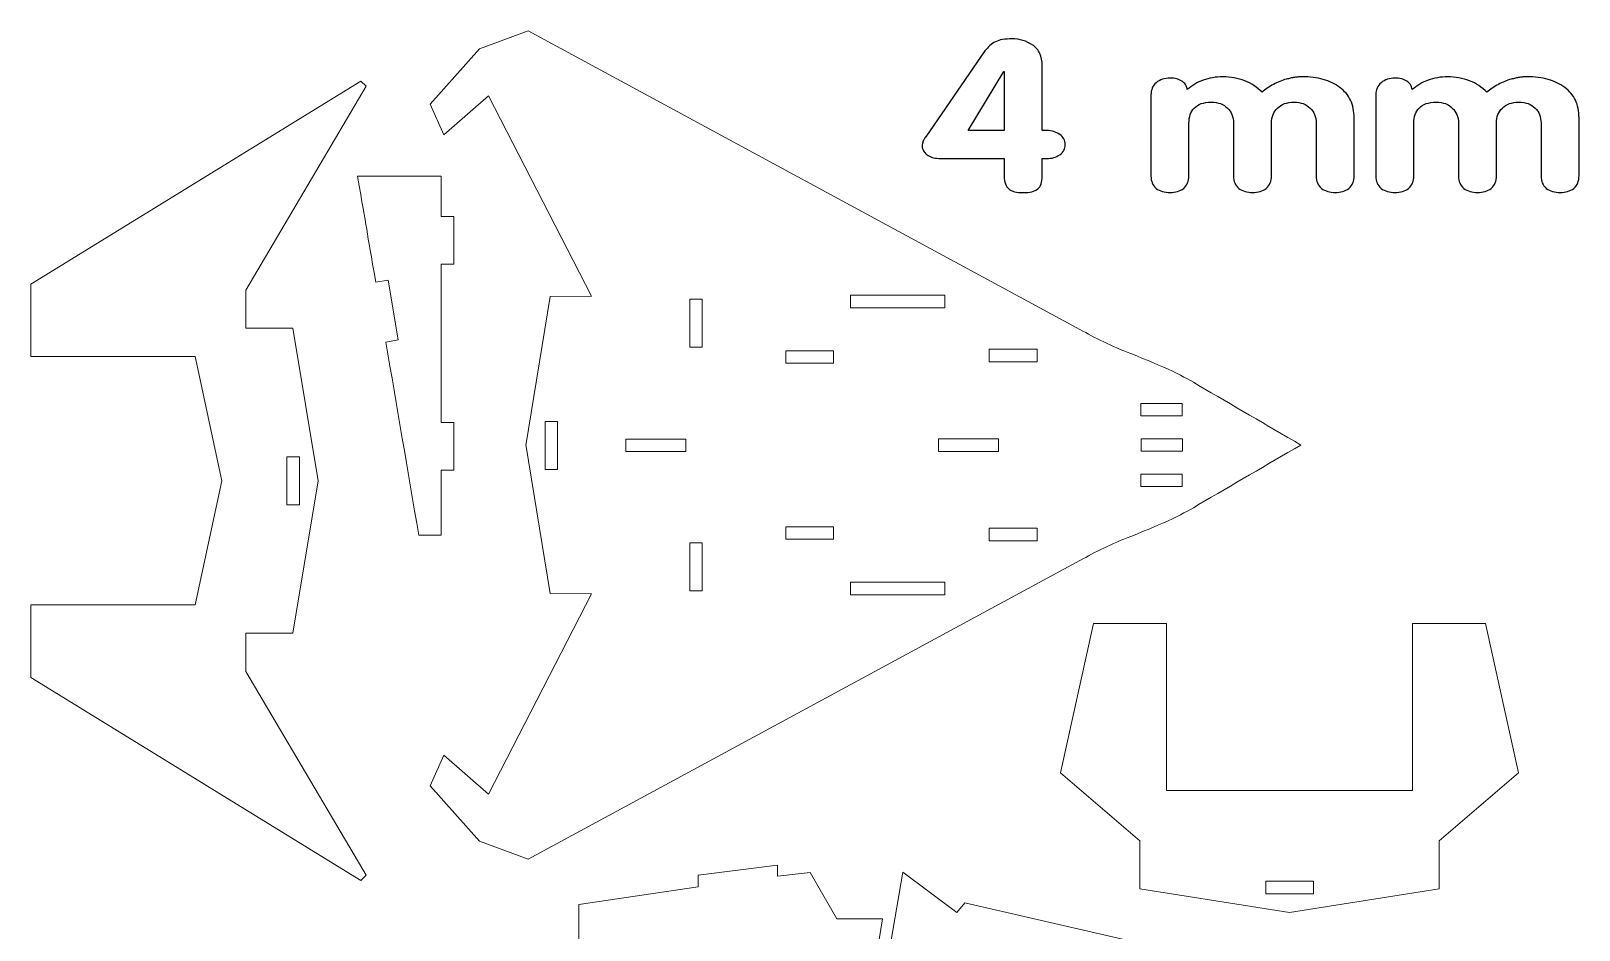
# Model space of a CAD drawing. Header units: millimetres. Extents: x -265 to 252, y -332 to 236.
# Drawn here: x -264.9 to 231.6, y -52.7 to 235.6 of the extents above; entities that cross this region are included whole.
import ezdxf

# ---------------------------------------------------------------- set-up
doc = ezdxf.new("R2010")
doc.units = ezdxf.units.MM
doc.header["$MEASUREMENT"] = 0
doc.layers.add('Layer 1', color=7, linetype='Continuous')

msp = doc.modelspace()

# ---------------------------------------------------------------- linework, layer by layer
at = {"layer": 'Layer 1', "color": 2, "lineweight": 5}
for points, knots in [([(71.5036, 65.7412), (76.298, 68.534), (81.726, 71.1156), (87.7852, 73.4868), (87.7852, 73.4868), (98.3492, 77.6756), (105.5948, 81.074), (109.5196, 83.6828), (109.5196, 83.6828), (120.4532, 90.058), (131.3868, 96.434), (142.3204, 102.8092), (142.3204, 102.8092), (142.3204, 102.8092), (142.3204, 102.8092), (142.3204, 102.8092), (142.3204, 102.8092), (131.3868, 109.1852), (120.4532, 115.5612), (109.5196, 121.9372), (109.5196, 121.9372), (105.5948, 124.5452), (98.3492, 127.9436), (87.7852, 132.1324), (87.7852, 132.1324), (81.726, 134.5036), (76.298, 137.086), (71.5036, 139.878), (71.5036, 139.878), (71.5036, 139.878), (71.5036, 139.878), (71.5036, 139.878), (71.5036, 139.878), (71.5036, 139.878), (-105.462, 235.5932), (-105.462, 235.5932), (-105.462, 235.5932), (-105.462, 235.5932), (-105.462, 235.5932), (-105.462, 235.5932), (-105.462, 235.5932), (-105.462, 235.5932), (-121.0332, 229.8236), (-121.0332, 229.8236), (-121.0332, 229.8236), (-121.0332, 229.8236), (-136.9196, 212.1188), (-136.9196, 212.1188), (-136.9196, 212.1188), (-136.9196, 212.1188), (-132.4932, 202.318), (-132.4932, 202.318), (-132.4932, 202.318), (-132.4932, 202.318), (-118.1876, 214.806), (-118.1876, 214.806), (-118.1876, 214.806), (-118.1876, 214.806), (-118.1876, 214.806), (-118.1876, 214.806), (-118.1876, 214.806), (-118.1876, 214.806), (-85.15, 150.5484), (-85.15, 150.5484), (-85.15, 150.5484), (-85.15, 150.5484), (-98.4276, 150.3908), (-98.4276, 150.3908), (-98.4276, 150.3908), (-98.4276, 150.3908), (-106.1732, 102.6572), (-106.1732, 102.6572), (-106.1732, 102.6572), (-106.1732, 102.6572), (-106.1732, 102.962), (-106.1732, 102.962), (-106.1732, 102.962), (-106.1732, 102.962), (-98.4276, 55.2292), (-98.4276, 55.2292), (-98.4276, 55.2292), (-98.4276, 55.2292), (-85.15, 55.0708), (-85.15, 55.0708), (-85.15, 55.0708), (-85.15, 55.0708), (-118.1876, -9.1868), (-118.1876, -9.1868), (-118.1876, -9.1868), (-118.1876, -9.1868), (-118.1876, -9.1868), (-118.1876, -9.1868), (-118.1876, -9.1868), (-118.1876, -9.1868), (-132.4932, 3.3012), (-132.4932, 3.3012), (-132.4932, 3.3012), (-132.4932, 3.3012), (-136.9196, -6.4996), (-136.9196, -6.4996), (-136.9196, -6.4996), (-136.9196, -6.4996), (-121.0332, -24.2044), (-121.0332, -24.2044), (-121.0332, -24.2044), (-121.0332, -24.2044), (-105.462, -29.974), (-105.462, -29.974), (-105.462, -29.974), (-105.462, -29.974), (-105.462, -29.974), (-105.462, -29.974), (-105.462, -29.974), (-105.462, -29.974), (71.5036, 65.7412), (71.5036, 65.7412), (71.5036, 65.7412), (71.5036, 65.7412), (71.5036, 65.7412), (71.5036, 65.7412)], [0, 0, 0, 0, 0.03333333, 0.03333333, 0.03333333, 0.03333333, 0.06666667, 0.06666667, 0.06666667, 0.06666667, 0.1, 0.1, 0.1, 0.1, 0.13333333, 0.13333333, 0.13333333, 0.13333333, 0.16666667, 0.16666667, 0.16666667, 0.16666667, 0.2, 0.2, 0.2, 0.2, 0.23333333, 0.23333333, 0.23333333, 0.23333333, 0.26666667, 0.26666667, 0.26666667, 0.26666667, 0.3, 0.3, 0.3, 0.3, 0.33333333, 0.33333333, 0.33333333, 0.33333333, 0.36666667, 0.36666667, 0.36666667, 0.36666667, 0.4, 0.4, 0.4, 0.4, 0.43333333, 0.43333333, 0.43333333, 0.43333333, 0.46666667, 0.46666667, 0.46666667, 0.46666667, 0.5, 0.5, 0.5, 0.5, 0.53333333, 0.53333333, 0.53333333, 0.53333333, 0.56666667, 0.56666667, 0.56666667, 0.56666667, 0.6, 0.6, 0.6, 0.6, 0.63333333, 0.63333333, 0.63333333, 0.63333333, 0.66666667, 0.66666667, 0.66666667, 0.66666667, 0.7, 0.7, 0.7, 0.7, 0.73333333, 0.73333333, 0.73333333, 0.73333333, 0.76666667, 0.76666667, 0.76666667, 0.76666667, 0.8, 0.8, 0.8, 0.8, 0.83333333, 0.83333333, 0.83333333, 0.83333333, 0.86666667, 0.86666667, 0.86666667, 0.86666667, 0.9, 0.9, 0.9, 0.9, 0.93333333, 0.93333333, 0.93333333, 0.93333333, 0.96666667, 0.96666667, 0.96666667, 0.96666667, 1, 1, 1, 1]), ([(-172.8676, 91.3444), (-172.8676, 91.3444), (-181.0084, 140.2684), (-181.0084, 140.2684), (-181.0084, 140.2684), (-181.0084, 140.2684), (-196.026, 140.2684), (-196.026, 140.2684), (-196.026, 140.2684), (-196.026, 140.2684), (-196.026, 152.5004), (-196.026, 152.5004), (-196.026, 152.5004), (-196.026, 152.5004), (-196.026, 152.5004), (-196.026, 152.5004), (-196.026, 152.5004), (-196.026, 152.5004), (-157.4556, 217.8844), (-157.4556, 217.8844), (-157.4556, 217.8844), (-157.4556, 217.8844), (-159.1148, 219.5436), (-159.1148, 219.5436), (-159.1148, 219.5436), (-159.1148, 219.5436), (-159.1148, 219.5436), (-159.1148, 219.5436), (-159.1148, 219.5436), (-159.1148, 219.5436), (-264.9468, 154.4164), (-264.9468, 154.4164), (-264.9468, 154.4164), (-264.9468, 154.4164), (-264.9468, 154.4164), (-264.9468, 154.4164), (-264.9468, 154.4164), (-264.9468, 154.4164), (-264.9468, 131.1796), (-264.9468, 131.1796), (-264.9468, 131.1796), (-264.9468, 131.1796), (-264.9468, 131.1796), (-264.9468, 131.1796), (-264.9468, 131.1796), (-264.9468, 131.1796), (-212.2284, 131.1796), (-212.2284, 131.1796), (-212.2284, 131.1796), (-212.2284, 131.1796), (-203.7716, 91.3444), (-203.7716, 91.3444), (-203.7716, 91.3444), (-203.7716, 91.3444), (-203.7716, 91.3444), (-203.7716, 91.3444), (-203.7716, 91.3444), (-203.7716, 91.3444), (-212.2284, 51.5092), (-212.2284, 51.5092), (-212.2284, 51.5092), (-212.2284, 51.5092), (-264.9468, 51.5092), (-264.9468, 51.5092), (-264.9468, 51.5092), (-264.9468, 51.5092), (-264.9468, 51.5092), (-264.9468, 51.5092), (-264.9468, 51.5092), (-264.9468, 51.5092), (-264.9468, 28.2724), (-264.9468, 28.2724), (-264.9468, 28.2724), (-264.9468, 28.2724), (-264.9468, 28.2724), (-264.9468, 28.2724), (-264.9468, 28.2724), (-264.9468, 28.2724), (-159.1148, -36.8548), (-159.1148, -36.8548), (-159.1148, -36.8548), (-159.1148, -36.8548), (-159.1148, -36.8548), (-159.1148, -36.8548), (-159.1148, -36.8548), (-159.1148, -36.8548), (-157.4556, -35.1956), (-157.4556, -35.1956), (-157.4556, -35.1956), (-157.4556, -35.1956), (-196.026, 30.1884), (-196.026, 30.1884), (-196.026, 30.1884), (-196.026, 30.1884), (-196.026, 30.1884), (-196.026, 30.1884), (-196.026, 30.1884), (-196.026, 30.1884), (-196.026, 42.4196), (-196.026, 42.4196), (-196.026, 42.4196), (-196.026, 42.4196), (-181.0084, 42.4196), (-181.0084, 42.4196), (-181.0084, 42.4196), (-181.0084, 42.4196), (-172.8676, 91.3444), (-172.8676, 91.3444), (-172.8676, 91.3444), (-172.8676, 91.3444), (-172.8676, 91.3444), (-172.8676, 91.3444)], [0, 0, 0, 0, 0.03571429, 0.03571429, 0.03571429, 0.03571429, 0.07142857, 0.07142857, 0.07142857, 0.07142857, 0.10714286, 0.10714286, 0.10714286, 0.10714286, 0.14285714, 0.14285714, 0.14285714, 0.14285714, 0.17857143, 0.17857143, 0.17857143, 0.17857143, 0.21428571, 0.21428571, 0.21428571, 0.21428571, 0.25, 0.25, 0.25, 0.25, 0.28571429, 0.28571429, 0.28571429, 0.28571429, 0.32142857, 0.32142857, 0.32142857, 0.32142857, 0.35714286, 0.35714286, 0.35714286, 0.35714286, 0.39285714, 0.39285714, 0.39285714, 0.39285714, 0.42857143, 0.42857143, 0.42857143, 0.42857143, 0.46428571, 0.46428571, 0.46428571, 0.46428571, 0.5, 0.5, 0.5, 0.5, 0.53571429, 0.53571429, 0.53571429, 0.53571429, 0.57142857, 0.57142857, 0.57142857, 0.57142857, 0.60714286, 0.60714286, 0.60714286, 0.60714286, 0.64285714, 0.64285714, 0.64285714, 0.64285714, 0.67857143, 0.67857143, 0.67857143, 0.67857143, 0.71428571, 0.71428571, 0.71428571, 0.71428571, 0.75, 0.75, 0.75, 0.75, 0.78571429, 0.78571429, 0.78571429, 0.78571429, 0.82142857, 0.82142857, 0.82142857, 0.82142857, 0.85714286, 0.85714286, 0.85714286, 0.85714286, 0.89285714, 0.89285714, 0.89285714, 0.89285714, 0.92857143, 0.92857143, 0.92857143, 0.92857143, 0.96428571, 0.96428571, 0.96428571, 0.96428571, 1, 1, 1, 1]), ([(138.7396, -47.07), (138.7396, -47.07), (186.7276, -39.482), (186.7276, -39.482), (186.7276, -39.482), (186.7276, -39.482), (186.7276, -24.1484), (186.7276, -24.1484), (186.7276, -24.1484), (186.7276, -24.1484), (212.178, -2.334), (212.178, -2.334), (212.178, -2.334), (212.178, -2.334), (201.5868, 45.5628), (201.5868, 45.5628), (201.5868, 45.5628), (201.5868, 45.5628), (178.1916, 45.5628), (178.1916, 45.5628), (178.1916, 45.5628), (178.1916, 45.5628), (178.1916, -8.0252), (178.1916, -8.0252), (178.1916, -8.0252), (178.1916, -8.0252), (138.7396, -8.0252), (138.7396, -8.0252), (138.7396, -8.0252), (138.7396, -8.0252), (138.7396, -8.0252), (138.7396, -8.0252), (138.7396, -8.0252), (138.7396, -8.0252), (99.2884, -8.0252), (99.2884, -8.0252), (99.2884, -8.0252), (99.2884, -8.0252), (99.2884, 45.5628), (99.2884, 45.5628), (99.2884, 45.5628), (99.2884, 45.5628), (75.8932, 45.5628), (75.8932, 45.5628), (75.8932, 45.5628), (75.8932, 45.5628), (65.302, -2.334), (65.302, -2.334), (65.302, -2.334), (65.302, -2.334), (90.7524, -24.1484), (90.7524, -24.1484), (90.7524, -24.1484), (90.7524, -24.1484), (90.7524, -39.482), (90.7524, -39.482), (90.7524, -39.482), (90.7524, -39.482), (138.7396, -47.07), (138.7396, -47.07), (138.7396, -47.07), (138.7396, -47.07), (138.7396, -47.07), (138.7396, -47.07)], [0, 0, 0, 0, 0.0625, 0.0625, 0.0625, 0.0625, 0.125, 0.125, 0.125, 0.125, 0.1875, 0.1875, 0.1875, 0.1875, 0.25, 0.25, 0.25, 0.25, 0.3125, 0.3125, 0.3125, 0.3125, 0.375, 0.375, 0.375, 0.375, 0.4375, 0.4375, 0.4375, 0.4375, 0.5, 0.5, 0.5, 0.5, 0.5625, 0.5625, 0.5625, 0.5625, 0.625, 0.625, 0.625, 0.625, 0.6875, 0.6875, 0.6875, 0.6875, 0.75, 0.75, 0.75, 0.75, 0.8125, 0.8125, 0.8125, 0.8125, 0.875, 0.875, 0.875, 0.875, 0.9375, 0.9375, 0.9375, 0.9375, 1, 1, 1, 1]), ([(-95.8356, -65.1484), (-95.8356, -65.1484), (-95.8356, -81.2724), (-95.8356, -81.2724), (-95.8356, -81.2724), (-95.8356, -81.2724), (-76.8668, -81.2724), (-76.8668, -81.2724), (-76.8668, -81.2724), (-76.8668, -81.2724), (-76.8668, -68.4684), (-76.8668, -68.4684), (-76.8668, -68.4684), (-76.8668, -68.4684), (4.3844, -68.3108), (4.3844, -68.3108), (4.3844, -68.3108), (4.3844, -68.3108), (5.4908, -83.9596), (5.4908, -83.9596), (5.4908, -83.9596), (5.4908, -83.9596), (11.9716, -83.9596), (11.9716, -83.9596), (11.9716, -83.9596), (11.9716, -83.9596), (11.9716, -79.0596), (11.9716, -79.0596), (11.9716, -79.0596), (11.9716, -79.0596), (15.9236, -79.0596), (15.9236, -79.0596), (15.9236, -79.0596), (15.9236, -79.0596), (15.9236, -83.9596), (15.9236, -83.9596), (15.9236, -83.9596), (15.9236, -83.9596), (15.9236, -83.9596), (15.9236, -83.9596), (15.9236, -83.9596), (15.9236, -83.9596), (22.4844, -83.9596), (22.4844, -83.9596), (22.4844, -83.9596), (22.4844, -83.9596), (23.1164, -68.302), (23.1164, -68.302), (23.1164, -68.302), (23.1164, -68.302), (55.9204, -68.4092), (55.9204, -68.4092), (55.9204, -68.4092), (55.9204, -68.4092), (55.9204, -68.4092), (55.9204, -68.4092), (55.9204, -68.4092), (55.9204, -68.4092), (55.9164, -59.6164), (55.9164, -59.6164), (55.9164, -59.6164), (55.9164, -59.6164), (69.1948, -59.6164), (69.1948, -59.6164), (69.1948, -59.6164), (69.1948, -59.6164), (69.1948, -71.1556), (69.1948, -71.1556), (69.1948, -71.1556), (69.1948, -71.1556), (82.7892, -71.1556), (82.7892, -71.1556), (82.7892, -71.1556), (82.7892, -71.1556), (82.7876, -68.3972), (82.7876, -68.3972), (82.7876, -68.3972), (82.7876, -68.3972), (131.4764, -68.3756), (131.4764, -68.3756), (131.4764, -68.3756), (131.4764, -68.3756), (131.4764, -68.3756), (131.4764, -68.3756), (131.4764, -68.3756), (133.4788, -68.0172), (134.4276, -66.6364), (134.322, -64.2332), (134.322, -64.2332), (134.322, -64.2332), (134.322, -64.2332), (134.322, -64.2332), (134.322, -64.2332), (134.4276, -61.8292), (133.4788, -60.4484), (131.4764, -60.0908), (131.4764, -60.0908), (131.4764, -60.0908), (131.4764, -60.0908), (131.4764, -60.0908), (131.4764, -60.0908), (131.4764, -60.0908), (104.1292, -60.0908), (104.1292, -60.0908), (104.1292, -60.0908), (104.1292, -60.0908), (34.5756, -43.9676), (34.5756, -43.9676), (34.5756, -43.9676), (34.5756, -43.9676), (32.0468, -47.1292), (32.0468, -47.1292), (32.0468, -47.1292), (32.0468, -47.1292), (14.6588, -34.1668), (14.6588, -34.1668), (14.6588, -34.1668), (14.6588, -34.1668), (10.2332, -60.4068), (10.2332, -60.4068), (10.2332, -60.4068), (10.2332, -60.4068), (6.4388, -59.774), (6.4388, -59.774), (6.4388, -59.774), (6.4388, -59.774), (8.178, -49.1836), (8.178, -49.1836), (8.178, -49.1836), (8.178, -49.1836), (-6.5228, -49.1836), (-6.5228, -49.1836), (-6.5228, -49.1836), (-6.5228, -49.1836), (-15.0588, -34.3252), (-15.0588, -34.3252), (-15.0588, -34.3252), (-15.0588, -34.3252), (-25.4924, -35.4316), (-25.4924, -35.4316), (-25.4924, -35.4316), (-25.4924, -35.4316), (-25.4924, -31.954), (-25.4924, -31.954), (-25.4924, -31.954), (-25.4924, -31.954), (-50.942, -35.1148), (-50.942, -35.1148), (-50.942, -35.1148), (-50.942, -35.1148), (-50.942, -38.9092), (-50.942, -38.9092), (-50.942, -38.9092), (-50.942, -38.9092), (-89.1964, -44.5996), (-89.1964, -44.5996), (-89.1964, -44.5996), (-89.1964, -44.5996), (-89.1964, -65.1484), (-89.1964, -65.1484), (-89.1964, -65.1484), (-89.1964, -65.1484), (-95.8356, -65.1484), (-95.8356, -65.1484), (-95.8356, -65.1484), (-95.8356, -65.1484), (-95.8356, -65.1484), (-95.8356, -65.1484)], [0, 0, 0, 0, 0.02380952, 0.02380952, 0.02380952, 0.02380952, 0.04761905, 0.04761905, 0.04761905, 0.04761905, 0.07142857, 0.07142857, 0.07142857, 0.07142857, 0.0952381, 0.0952381, 0.0952381, 0.0952381, 0.11904762, 0.11904762, 0.11904762, 0.11904762, 0.14285714, 0.14285714, 0.14285714, 0.14285714, 0.16666667, 0.16666667, 0.16666667, 0.16666667, 0.19047619, 0.19047619, 0.19047619, 0.19047619, 0.21428571, 0.21428571, 0.21428571, 0.21428571, 0.23809524, 0.23809524, 0.23809524, 0.23809524, 0.26190476, 0.26190476, 0.26190476, 0.26190476, 0.28571429, 0.28571429, 0.28571429, 0.28571429, 0.30952381, 0.30952381, 0.30952381, 0.30952381, 0.33333333, 0.33333333, 0.33333333, 0.33333333, 0.35714286, 0.35714286, 0.35714286, 0.35714286, 0.38095238, 0.38095238, 0.38095238, 0.38095238, 0.4047619, 0.4047619, 0.4047619, 0.4047619, 0.42857143, 0.42857143, 0.42857143, 0.42857143, 0.45238095, 0.45238095, 0.45238095, 0.45238095, 0.47619048, 0.47619048, 0.47619048, 0.47619048, 0.5, 0.5, 0.5, 0.5, 0.52380952, 0.52380952, 0.52380952, 0.52380952, 0.54761905, 0.54761905, 0.54761905, 0.54761905, 0.57142857, 0.57142857, 0.57142857, 0.57142857, 0.5952381, 0.5952381, 0.5952381, 0.5952381, 0.61904762, 0.61904762, 0.61904762, 0.61904762, 0.64285714, 0.64285714, 0.64285714, 0.64285714, 0.66666667, 0.66666667, 0.66666667, 0.66666667, 0.69047619, 0.69047619, 0.69047619, 0.69047619, 0.71428571, 0.71428571, 0.71428571, 0.71428571, 0.73809524, 0.73809524, 0.73809524, 0.73809524, 0.76190476, 0.76190476, 0.76190476, 0.76190476, 0.78571429, 0.78571429, 0.78571429, 0.78571429, 0.80952381, 0.80952381, 0.80952381, 0.80952381, 0.83333333, 0.83333333, 0.83333333, 0.83333333, 0.85714286, 0.85714286, 0.85714286, 0.85714286, 0.88095238, 0.88095238, 0.88095238, 0.88095238, 0.9047619, 0.9047619, 0.9047619, 0.9047619, 0.92857143, 0.92857143, 0.92857143, 0.92857143, 0.95238095, 0.95238095, 0.95238095, 0.95238095, 0.97619048, 0.97619048, 0.97619048, 0.97619048, 1, 1, 1, 1])]:
    msp.add_open_spline(points, degree=3, knots=knots, dxfattribs=at)
at = {"layer": 'Layer 1', "color": 250}
for points, knots in [([(47.1997, 194.7378), (47.1997, 194.7378), (26.8119, 194.7378), (26.8119, 194.7378), (26.8119, 194.7378), (25.9539, 194.6926), (25.1976, 194.7491), (24.5428, 194.9071), (24.5428, 194.9071), (23.8881, 195.0652), (23.3123, 195.3022), (22.8156, 195.6183), (22.8156, 195.6183), (22.3641, 195.9344), (21.9915, 196.2618), (21.698, 196.6004), (21.698, 196.6004), (21.4045, 196.9391), (21.19, 197.3117), (21.0545, 197.7181), (21.0545, 197.7181), (21.0094, 197.8084), (20.9755, 197.8874), (20.9529, 197.9551), (20.9529, 197.9551), (20.9304, 198.0229), (20.9191, 198.1019), (20.9191, 198.1922), (20.9191, 198.1922), (20.9191, 198.2373), (20.9191, 198.2825), (20.9191, 198.3277), (20.9191, 198.3277), (20.9191, 198.3728), (20.9191, 198.418), (20.9191, 198.4631), (20.9191, 198.4631), (20.9191, 198.4631), (20.9191, 198.4857), (20.9191, 198.5309), (20.9191, 198.5309), (20.9191, 198.576), (20.9191, 198.6212), (20.9191, 198.6663), (20.9191, 198.6663), (20.9191, 198.9373), (20.9416, 199.2082), (20.9868, 199.4791), (20.9868, 199.4791), (21.032, 199.7501), (21.0771, 199.9758), (21.1223, 200.1565), (21.1223, 200.1565), (21.1674, 200.2468), (21.2013, 200.3145), (21.2239, 200.3597), (21.2239, 200.3597), (21.2465, 200.4048), (21.2803, 200.4726), (21.3255, 200.5629), (21.3255, 200.5629), (21.3706, 200.6532), (21.4271, 200.7661), (21.4948, 200.9015), (21.4948, 200.9015), (21.5625, 201.037), (21.6416, 201.1499), (21.7319, 201.2402), (21.7319, 201.2402), (21.7319, 201.2402), (21.7545, 201.2628), (21.7996, 201.3079), (21.7996, 201.3079), (21.8448, 201.3531), (21.8899, 201.3982), (21.9351, 201.4434), (21.9351, 201.4434), (21.9351, 201.4886), (21.9464, 201.5224), (21.9689, 201.545), (21.9689, 201.545), (21.9915, 201.5676), (22.0254, 201.6014), (22.0705, 201.6466), (22.0705, 201.6466), (22.0705, 201.6466), (41.036, 229.2142), (41.036, 229.2142), (41.036, 229.2142), (41.5327, 229.8464), (42.052, 230.4108), (42.5938, 230.9075), (42.5938, 230.9075), (43.1357, 231.4042), (43.7453, 231.8106), (44.4226, 232.1267), (44.4226, 232.1267), (45.0548, 232.4428), (45.8112, 232.6799), (46.6917, 232.8379), (46.6917, 232.8379), (47.5722, 232.996), (48.577, 233.075), (49.7059, 233.075), (49.7059, 233.075), (50.9251, 233.075), (52.0878, 232.9057), (53.1941, 232.567), (53.1941, 232.567), (54.3004, 232.2283), (55.3503, 231.7203), (56.3437, 231.043), (56.3437, 231.043), (57.3823, 230.3656), (58.15, 229.4738), (58.6467, 228.3675), (58.6467, 228.3675), (59.1434, 227.2612), (59.3918, 225.9404), (59.3918, 224.4051), (59.3918, 224.4051), (59.3918, 224.4051), (59.3918, 203.6786), (59.3918, 203.6786), (59.3918, 203.6786), (59.3918, 203.6786), (60.8819, 203.6786), (60.8819, 203.6786), (60.8819, 203.6786), (61.6495, 203.6335), (62.3833, 203.5093), (63.0832, 203.3061), (63.0832, 203.3061), (63.7832, 203.1029), (64.4266, 202.7981), (65.0136, 202.3917), (65.0136, 202.3917), (65.6007, 201.9853), (66.0409, 201.5111), (66.3345, 200.9693), (66.3345, 200.9693), (66.628, 200.4274), (66.7747, 199.8178), (66.7747, 199.1405), (66.7747, 199.1405), (66.7747, 198.4631), (66.628, 197.8535), (66.3345, 197.3117), (66.3345, 197.3117), (66.0409, 196.7698), (65.6007, 196.2956), (65.0136, 195.8892), (65.0136, 195.8892), (64.4266, 195.4828), (63.7832, 195.178), (63.0832, 194.9748), (63.0832, 194.9748), (62.3833, 194.7716), (61.6495, 194.67), (60.8819, 194.67), (60.8819, 194.67), (60.8819, 194.67), (59.3918, 194.7378), (59.3918, 194.7378), (59.3918, 194.7378), (59.3918, 194.7378), (59.3918, 188.9804), (59.3918, 188.9804), (59.3918, 188.9804), (59.3918, 188.0321), (59.2789, 187.2193), (59.0531, 186.542), (59.0531, 186.542), (58.8273, 185.8647), (58.4661, 185.3228), (57.9694, 184.9164), (57.9694, 184.9164), (57.4726, 184.51), (56.8405, 184.2165), (56.0728, 184.0359), (56.0728, 184.0359), (55.3052, 183.8552), (54.3795, 183.7649), (53.2957, 183.7649), (53.2957, 183.7649), (52.212, 183.7649), (51.2863, 183.8552), (50.5187, 184.0359), (50.5187, 184.0359), (49.751, 184.2165), (49.1414, 184.51), (48.6898, 184.9164), (48.6898, 184.9164), (48.1931, 185.3228), (47.8206, 185.8647), (47.5722, 186.542), (47.5722, 186.542), (47.3239, 187.2193), (47.1997, 188.0096), (47.1997, 188.9127), (47.1997, 188.9127), (47.1997, 188.9127), (47.1997, 194.7378), (47.1997, 194.7378), (47.1997, 194.7378), (47.1997, 194.7378), (47.1997, 194.7378), (47.1997, 194.7378)], [0, 0, 0, 0, 0.01923077, 0.01923077, 0.01923077, 0.01923077, 0.03846154, 0.03846154, 0.03846154, 0.03846154, 0.05769231, 0.05769231, 0.05769231, 0.05769231, 0.07692308, 0.07692308, 0.07692308, 0.07692308, 0.09615385, 0.09615385, 0.09615385, 0.09615385, 0.11538462, 0.11538462, 0.11538462, 0.11538462, 0.13461538, 0.13461538, 0.13461538, 0.13461538, 0.15384615, 0.15384615, 0.15384615, 0.15384615, 0.17307692, 0.17307692, 0.17307692, 0.17307692, 0.19230769, 0.19230769, 0.19230769, 0.19230769, 0.21153846, 0.21153846, 0.21153846, 0.21153846, 0.23076923, 0.23076923, 0.23076923, 0.23076923, 0.25, 0.25, 0.25, 0.25, 0.26923077, 0.26923077, 0.26923077, 0.26923077, 0.28846154, 0.28846154, 0.28846154, 0.28846154, 0.30769231, 0.30769231, 0.30769231, 0.30769231, 0.32692308, 0.32692308, 0.32692308, 0.32692308, 0.34615385, 0.34615385, 0.34615385, 0.34615385, 0.36538462, 0.36538462, 0.36538462, 0.36538462, 0.38461538, 0.38461538, 0.38461538, 0.38461538, 0.40384615, 0.40384615, 0.40384615, 0.40384615, 0.42307692, 0.42307692, 0.42307692, 0.42307692, 0.44230769, 0.44230769, 0.44230769, 0.44230769, 0.46153846, 0.46153846, 0.46153846, 0.46153846, 0.48076923, 0.48076923, 0.48076923, 0.48076923, 0.5, 0.5, 0.5, 0.5, 0.51923077, 0.51923077, 0.51923077, 0.51923077, 0.53846154, 0.53846154, 0.53846154, 0.53846154, 0.55769231, 0.55769231, 0.55769231, 0.55769231, 0.57692308, 0.57692308, 0.57692308, 0.57692308, 0.59615385, 0.59615385, 0.59615385, 0.59615385, 0.61538462, 0.61538462, 0.61538462, 0.61538462, 0.63461538, 0.63461538, 0.63461538, 0.63461538, 0.65384615, 0.65384615, 0.65384615, 0.65384615, 0.67307692, 0.67307692, 0.67307692, 0.67307692, 0.69230769, 0.69230769, 0.69230769, 0.69230769, 0.71153846, 0.71153846, 0.71153846, 0.71153846, 0.73076923, 0.73076923, 0.73076923, 0.73076923, 0.75, 0.75, 0.75, 0.75, 0.76923077, 0.76923077, 0.76923077, 0.76923077, 0.78846154, 0.78846154, 0.78846154, 0.78846154, 0.80769231, 0.80769231, 0.80769231, 0.80769231, 0.82692308, 0.82692308, 0.82692308, 0.82692308, 0.84615385, 0.84615385, 0.84615385, 0.84615385, 0.86538462, 0.86538462, 0.86538462, 0.86538462, 0.88461538, 0.88461538, 0.88461538, 0.88461538, 0.90384615, 0.90384615, 0.90384615, 0.90384615, 0.92307692, 0.92307692, 0.92307692, 0.92307692, 0.94230769, 0.94230769, 0.94230769, 0.94230769, 0.96153846, 0.96153846, 0.96153846, 0.96153846, 0.98076923, 0.98076923, 0.98076923, 0.98076923, 1, 1, 1, 1]), ([(47.1997, 203.6786), (47.1997, 203.6786), (47.1997, 222.5763), (47.1997, 222.5763), (47.1997, 222.5763), (47.1997, 222.5763), (47.0642, 222.5763), (47.0642, 222.5763), (47.0642, 222.5763), (47.0642, 222.5763), (35.6173, 203.6786), (35.6173, 203.6786), (35.6173, 203.6786), (35.6173, 203.6786), (47.1997, 203.6786), (47.1997, 203.6786), (47.1997, 203.6786), (47.1997, 203.6786), (47.1997, 203.6786), (47.1997, 203.6786)], [0, 0, 0, 0, 0.2, 0.2, 0.2, 0.2, 0.4, 0.4, 0.4, 0.4, 0.6, 0.6, 0.6, 0.6, 0.8, 0.8, 0.8, 0.8, 1, 1, 1, 1]), ([(94.2746, 189.1159), (94.2746, 189.1159), (94.2746, 215.1256), (94.2746, 215.1256), (94.2746, 215.1256), (94.2746, 215.8932), (94.4101, 216.6044), (94.681, 217.2592), (94.681, 217.2592), (94.9519, 217.914), (95.3809, 218.4897), (95.968, 218.9864), (95.968, 218.9864), (96.555, 219.4831), (97.221, 219.8557), (97.9661, 220.104), (97.9661, 220.104), (98.7112, 220.3524), (99.5127, 220.4765), (100.3706, 220.4765), (100.3706, 220.4765), (101.1383, 220.4765), (101.8382, 220.3975), (102.4704, 220.2395), (102.4704, 220.2395), (103.1026, 220.0814), (103.667, 219.8444), (104.1637, 219.5283), (104.1637, 219.5283), (104.6604, 219.2122), (105.0555, 218.8284), (105.3491, 218.3768), (105.3491, 218.3768), (105.6426, 217.9252), (105.8345, 217.406), (105.9248, 216.8189), (105.9248, 216.8189), (106.6924, 217.4511), (107.494, 218.0268), (108.3293, 218.5461), (108.3293, 218.5461), (109.1647, 219.0654), (110.0565, 219.4831), (111.0048, 219.7992), (111.0048, 219.7992), (111.9531, 220.1605), (112.9578, 220.4314), (114.019, 220.612), (114.019, 220.612), (115.0801, 220.7926), (116.1751, 220.8829), (117.304, 220.8829), (117.304, 220.8829), (118.5684, 220.8829), (119.7763, 220.7701), (120.9278, 220.5443), (120.9278, 220.5443), (122.0793, 220.3185), (123.2194, 220.0024), (124.3483, 219.596), (124.3483, 219.596), (125.3869, 219.1896), (126.3691, 218.6816), (127.2947, 218.072), (127.2947, 218.072), (128.2204, 217.4624), (129.0897, 216.7512), (129.9025, 215.9384), (129.9025, 215.9384), (130.3992, 216.4351), (130.9636, 216.8867), (131.5958, 217.2931), (131.5958, 217.2931), (132.228, 217.6995), (132.8828, 218.0833), (133.5601, 218.4445), (133.5601, 218.4445), (134.2374, 218.8058), (134.9148, 219.1332), (135.5921, 219.4267), (135.5921, 219.4267), (136.2694, 219.7202), (136.9694, 219.9573), (137.6919, 220.1379), (137.6919, 220.1379), (138.1434, 220.2282), (138.5837, 220.3298), (139.0127, 220.4427), (139.0127, 220.4427), (139.4416, 220.5556), (139.8819, 220.6346), (140.3335, 220.6797), (140.3335, 220.6797), (140.7399, 220.7701), (141.1463, 220.8265), (141.5527, 220.8491), (141.5527, 220.8491), (141.9591, 220.8717), (142.3655, 220.8829), (142.7719, 220.8829), (142.7719, 220.8829), (145.2554, 220.8829), (147.5019, 220.6007), (149.5114, 220.0363), (149.5114, 220.0363), (151.5208, 219.4718), (153.2932, 218.6252), (154.8285, 217.4963), (154.8285, 217.4963), (156.3637, 216.3674), (157.5152, 214.9901), (158.2829, 213.3645), (158.2829, 213.3645), (159.0505, 211.7389), (159.4343, 209.8649), (159.4343, 207.7426), (159.4343, 207.7426), (159.4343, 207.7426), (159.4343, 189.1159), (159.4343, 189.1159), (159.4343, 189.1159), (159.4343, 188.2579), (159.2989, 187.5016), (159.0279, 186.8468), (159.0279, 186.8468), (158.757, 186.1921), (158.328, 185.6163), (157.741, 185.1196), (157.741, 185.1196), (157.154, 184.668), (156.4992, 184.3294), (155.7767, 184.1036), (155.7767, 184.1036), (155.0542, 183.8778), (154.2414, 183.7649), (153.3383, 183.7649), (153.3383, 183.7649), (152.4804, 183.7649), (151.6901, 183.8778), (150.9676, 184.1036), (150.9676, 184.1036), (150.2451, 184.3294), (149.5678, 184.668), (148.9356, 185.1196), (148.9356, 185.1196), (148.3486, 185.6163), (147.9196, 186.1921), (147.6487, 186.8468), (147.6487, 186.8468), (147.3778, 187.5016), (147.2423, 188.2353), (147.2423, 189.0482), (147.2423, 189.0482), (147.2423, 189.0482), (147.2423, 206.117), (147.2423, 206.117), (147.2423, 206.117), (147.2423, 207.0653), (147.0842, 207.9458), (146.7682, 208.7586), (146.7682, 208.7586), (146.4521, 209.5714), (145.9779, 210.2713), (145.3457, 210.8584), (145.3457, 210.8584), (144.7136, 211.4906), (143.9685, 211.9647), (143.1105, 212.2808), (143.1105, 212.2808), (142.2526, 212.5969), (141.2592, 212.7549), (140.1303, 212.7549), (140.1303, 212.7549), (139.0014, 212.7549), (137.9967, 212.5969), (137.1161, 212.2808), (137.1161, 212.2808), (136.2356, 211.9647), (135.4792, 211.4906), (134.847, 210.8584), (134.847, 210.8584), (134.2149, 210.2713), (133.7407, 209.5714), (133.4246, 208.7586), (133.4246, 208.7586), (133.1085, 207.9458), (132.9505, 207.0427), (132.9505, 206.0493), (132.9505, 206.0493), (132.9505, 206.0493), (132.9505, 189.1159), (132.9505, 189.1159), (132.9505, 189.1159), (132.9505, 188.2579), (132.8037, 187.5016), (132.5102, 186.8468), (132.5102, 186.8468), (132.2167, 186.1921), (131.799, 185.6163), (131.2572, 185.1196), (131.2572, 185.1196), (130.6701, 184.668), (130.0154, 184.3294), (129.2929, 184.1036), (129.2929, 184.1036), (128.5704, 183.8778), (127.7576, 183.7649), (126.8545, 183.7649), (126.8545, 183.7649), (125.9965, 183.7649), (125.2063, 183.8778), (124.4838, 184.1036), (124.4838, 184.1036), (123.7613, 184.3294), (123.084, 184.668), (122.4518, 185.1196), (122.4518, 185.1196), (121.8648, 185.6163), (121.4358, 186.1921), (121.1649, 186.8468), (121.1649, 186.8468), (120.8939, 187.5016), (120.7585, 188.2353), (120.7585, 189.0482), (120.7585, 189.0482), (120.7585, 189.0482), (120.7585, 206.117), (120.7585, 206.117), (120.7585, 206.117), (120.7585, 207.0653), (120.5891, 207.9458), (120.2504, 208.7586), (120.2504, 208.7586), (119.9118, 209.5714), (119.4264, 210.2713), (118.7942, 210.8584), (118.7942, 210.8584), (118.2072, 211.4906), (117.4847, 211.9647), (116.6267, 212.2808), (116.6267, 212.2808), (115.7687, 212.5969), (114.7753, 212.7549), (113.6464, 212.7549), (113.6464, 212.7549), (112.3821, 212.7549), (111.2983, 212.5969), (110.3952, 212.2808), (110.3952, 212.2808), (109.4921, 211.9647), (108.747, 211.4906), (108.16, 210.8584), (108.16, 210.8584), (107.573, 210.2713), (107.144, 209.5714), (106.8731, 208.7586), (106.8731, 208.7586), (106.6021, 207.9458), (106.4667, 207.0427), (106.4667, 206.0493), (106.4667, 206.0493), (106.4667, 206.0493), (106.4667, 189.1159), (106.4667, 189.1159), (106.4667, 189.1159), (106.4667, 188.2579), (106.3199, 187.5016), (106.0264, 186.8468), (106.0264, 186.8468), (105.7329, 186.1921), (105.3152, 185.6163), (104.7733, 185.1196), (104.7733, 185.1196), (104.1863, 184.668), (103.5315, 184.3294), (102.809, 184.1036), (102.809, 184.1036), (102.0866, 183.8778), (101.2738, 183.7649), (100.3706, 183.7649), (100.3706, 183.7649), (99.5127, 183.7649), (98.7112, 183.8778), (97.9661, 184.1036), (97.9661, 184.1036), (97.221, 184.3294), (96.555, 184.668), (95.968, 185.1196), (95.968, 185.1196), (95.3809, 185.6163), (94.9519, 186.1921), (94.681, 186.8468), (94.681, 186.8468), (94.4101, 187.5016), (94.2746, 188.2353), (94.2746, 189.0482), (94.2746, 189.0482), (94.2746, 189.0482), (94.2746, 189.1159), (94.2746, 189.1159)], [0, 0, 0, 0, 0.01333333, 0.01333333, 0.01333333, 0.01333333, 0.02666667, 0.02666667, 0.02666667, 0.02666667, 0.04, 0.04, 0.04, 0.04, 0.05333333, 0.05333333, 0.05333333, 0.05333333, 0.06666667, 0.06666667, 0.06666667, 0.06666667, 0.08, 0.08, 0.08, 0.08, 0.09333333, 0.09333333, 0.09333333, 0.09333333, 0.10666667, 0.10666667, 0.10666667, 0.10666667, 0.12, 0.12, 0.12, 0.12, 0.13333333, 0.13333333, 0.13333333, 0.13333333, 0.14666667, 0.14666667, 0.14666667, 0.14666667, 0.16, 0.16, 0.16, 0.16, 0.17333333, 0.17333333, 0.17333333, 0.17333333, 0.18666667, 0.18666667, 0.18666667, 0.18666667, 0.2, 0.2, 0.2, 0.2, 0.21333333, 0.21333333, 0.21333333, 0.21333333, 0.22666667, 0.22666667, 0.22666667, 0.22666667, 0.24, 0.24, 0.24, 0.24, 0.25333333, 0.25333333, 0.25333333, 0.25333333, 0.26666667, 0.26666667, 0.26666667, 0.26666667, 0.28, 0.28, 0.28, 0.28, 0.29333333, 0.29333333, 0.29333333, 0.29333333, 0.30666667, 0.30666667, 0.30666667, 0.30666667, 0.32, 0.32, 0.32, 0.32, 0.33333333, 0.33333333, 0.33333333, 0.33333333, 0.34666667, 0.34666667, 0.34666667, 0.34666667, 0.36, 0.36, 0.36, 0.36, 0.37333333, 0.37333333, 0.37333333, 0.37333333, 0.38666667, 0.38666667, 0.38666667, 0.38666667, 0.4, 0.4, 0.4, 0.4, 0.41333333, 0.41333333, 0.41333333, 0.41333333, 0.42666667, 0.42666667, 0.42666667, 0.42666667, 0.44, 0.44, 0.44, 0.44, 0.45333333, 0.45333333, 0.45333333, 0.45333333, 0.46666667, 0.46666667, 0.46666667, 0.46666667, 0.48, 0.48, 0.48, 0.48, 0.49333333, 0.49333333, 0.49333333, 0.49333333, 0.50666667, 0.50666667, 0.50666667, 0.50666667, 0.52, 0.52, 0.52, 0.52, 0.53333333, 0.53333333, 0.53333333, 0.53333333, 0.54666667, 0.54666667, 0.54666667, 0.54666667, 0.56, 0.56, 0.56, 0.56, 0.57333333, 0.57333333, 0.57333333, 0.57333333, 0.58666667, 0.58666667, 0.58666667, 0.58666667, 0.6, 0.6, 0.6, 0.6, 0.61333333, 0.61333333, 0.61333333, 0.61333333, 0.62666667, 0.62666667, 0.62666667, 0.62666667, 0.64, 0.64, 0.64, 0.64, 0.65333333, 0.65333333, 0.65333333, 0.65333333, 0.66666667, 0.66666667, 0.66666667, 0.66666667, 0.68, 0.68, 0.68, 0.68, 0.69333333, 0.69333333, 0.69333333, 0.69333333, 0.70666667, 0.70666667, 0.70666667, 0.70666667, 0.72, 0.72, 0.72, 0.72, 0.73333333, 0.73333333, 0.73333333, 0.73333333, 0.74666667, 0.74666667, 0.74666667, 0.74666667, 0.76, 0.76, 0.76, 0.76, 0.77333333, 0.77333333, 0.77333333, 0.77333333, 0.78666667, 0.78666667, 0.78666667, 0.78666667, 0.8, 0.8, 0.8, 0.8, 0.81333333, 0.81333333, 0.81333333, 0.81333333, 0.82666667, 0.82666667, 0.82666667, 0.82666667, 0.84, 0.84, 0.84, 0.84, 0.85333333, 0.85333333, 0.85333333, 0.85333333, 0.86666667, 0.86666667, 0.86666667, 0.86666667, 0.88, 0.88, 0.88, 0.88, 0.89333333, 0.89333333, 0.89333333, 0.89333333, 0.90666667, 0.90666667, 0.90666667, 0.90666667, 0.92, 0.92, 0.92, 0.92, 0.93333333, 0.93333333, 0.93333333, 0.93333333, 0.94666667, 0.94666667, 0.94666667, 0.94666667, 0.96, 0.96, 0.96, 0.96, 0.97333333, 0.97333333, 0.97333333, 0.97333333, 0.98666667, 0.98666667, 0.98666667, 0.98666667, 1, 1, 1, 1]), ([(166.4109, 189.1159), (166.4109, 189.1159), (166.4109, 215.1256), (166.4109, 215.1256), (166.4109, 215.1256), (166.4109, 215.8932), (166.5464, 216.6044), (166.8173, 217.2592), (166.8173, 217.2592), (167.0882, 217.914), (167.5172, 218.4897), (168.1043, 218.9864), (168.1043, 218.9864), (168.6913, 219.4831), (169.3573, 219.8557), (170.1024, 220.104), (170.1024, 220.104), (170.8475, 220.3524), (171.649, 220.4765), (172.5069, 220.4765), (172.5069, 220.4765), (173.2746, 220.4765), (173.9745, 220.3975), (174.6067, 220.2395), (174.6067, 220.2395), (175.2389, 220.0814), (175.8033, 219.8444), (176.3, 219.5283), (176.3, 219.5283), (176.7967, 219.2122), (177.1918, 218.8284), (177.4854, 218.3768), (177.4854, 218.3768), (177.7789, 217.9252), (177.9708, 217.406), (178.0611, 216.8189), (178.0611, 216.8189), (178.8287, 217.4511), (179.6303, 218.0268), (180.4656, 218.5461), (180.4656, 218.5461), (181.301, 219.0654), (182.1928, 219.4831), (183.1411, 219.7992), (183.1411, 219.7992), (184.0894, 220.1605), (185.0941, 220.4314), (186.1553, 220.612), (186.1553, 220.612), (187.2164, 220.7926), (188.3114, 220.8829), (189.4403, 220.8829), (189.4403, 220.8829), (190.7047, 220.8829), (191.9126, 220.7701), (193.0641, 220.5443), (193.0641, 220.5443), (194.2156, 220.3185), (195.3557, 220.0024), (196.4846, 219.596), (196.4846, 219.596), (197.5232, 219.1896), (198.5054, 218.6816), (199.431, 218.072), (199.431, 218.072), (200.3567, 217.4624), (201.226, 216.7512), (202.0388, 215.9384), (202.0388, 215.9384), (202.5355, 216.4351), (203.0999, 216.8867), (203.7321, 217.2931), (203.7321, 217.2931), (204.3643, 217.6995), (205.0191, 218.0833), (205.6964, 218.4445), (205.6964, 218.4445), (206.3737, 218.8058), (207.0511, 219.1332), (207.7284, 219.4267), (207.7284, 219.4267), (208.4057, 219.7202), (209.1057, 219.9573), (209.8282, 220.1379), (209.8282, 220.1379), (210.2797, 220.2282), (210.72, 220.3298), (211.149, 220.4427), (211.149, 220.4427), (211.5779, 220.5556), (212.0182, 220.6346), (212.4698, 220.6797), (212.4698, 220.6797), (212.8762, 220.7701), (213.2826, 220.8265), (213.689, 220.8491), (213.689, 220.8491), (214.0954, 220.8717), (214.5018, 220.8829), (214.9082, 220.8829), (214.9082, 220.8829), (217.3917, 220.8829), (219.6382, 220.6007), (221.6477, 220.0363), (221.6477, 220.0363), (223.6571, 219.4718), (225.4295, 218.6252), (226.9648, 217.4963), (226.9648, 217.4963), (228.5, 216.3674), (229.6515, 214.9901), (230.4192, 213.3645), (230.4192, 213.3645), (231.1868, 211.7389), (231.5706, 209.8649), (231.5706, 207.7426), (231.5706, 207.7426), (231.5706, 207.7426), (231.5706, 189.1159), (231.5706, 189.1159), (231.5706, 189.1159), (231.5706, 188.2579), (231.4352, 187.5016), (231.1642, 186.8468), (231.1642, 186.8468), (230.8933, 186.1921), (230.4643, 185.6163), (229.8773, 185.1196), (229.8773, 185.1196), (229.2903, 184.668), (228.6355, 184.3294), (227.913, 184.1036), (227.913, 184.1036), (227.1905, 183.8778), (226.3777, 183.7649), (225.4746, 183.7649), (225.4746, 183.7649), (224.6167, 183.7649), (223.8264, 183.8778), (223.1039, 184.1036), (223.1039, 184.1036), (222.3814, 184.3294), (221.7041, 184.668), (221.0719, 185.1196), (221.0719, 185.1196), (220.4849, 185.6163), (220.0559, 186.1921), (219.785, 186.8468), (219.785, 186.8468), (219.5141, 187.5016), (219.3786, 188.2353), (219.3786, 189.0482), (219.3786, 189.0482), (219.3786, 189.0482), (219.3786, 206.117), (219.3786, 206.117), (219.3786, 206.117), (219.3786, 207.0653), (219.2205, 207.9458), (218.9045, 208.7586), (218.9045, 208.7586), (218.5884, 209.5714), (218.1142, 210.2713), (217.482, 210.8584), (217.482, 210.8584), (216.8499, 211.4906), (216.1048, 211.9647), (215.2468, 212.2808), (215.2468, 212.2808), (214.3889, 212.5969), (213.3955, 212.7549), (212.2666, 212.7549), (212.2666, 212.7549), (211.1377, 212.7549), (210.133, 212.5969), (209.2524, 212.2808), (209.2524, 212.2808), (208.3719, 211.9647), (207.6155, 211.4906), (206.9833, 210.8584), (206.9833, 210.8584), (206.3512, 210.2713), (205.877, 209.5714), (205.5609, 208.7586), (205.5609, 208.7586), (205.2448, 207.9458), (205.0868, 207.0427), (205.0868, 206.0493), (205.0868, 206.0493), (205.0868, 206.0493), (205.0868, 189.1159), (205.0868, 189.1159), (205.0868, 189.1159), (205.0868, 188.2579), (204.94, 187.5016), (204.6465, 186.8468), (204.6465, 186.8468), (204.353, 186.1921), (203.9353, 185.6163), (203.3935, 185.1196), (203.3935, 185.1196), (202.8064, 184.668), (202.1517, 184.3294), (201.4292, 184.1036), (201.4292, 184.1036), (200.7067, 183.8778), (199.8939, 183.7649), (198.9908, 183.7649), (198.9908, 183.7649), (198.1328, 183.7649), (197.3426, 183.8778), (196.6201, 184.1036), (196.6201, 184.1036), (195.8976, 184.3294), (195.2203, 184.668), (194.5881, 185.1196), (194.5881, 185.1196), (194.0011, 185.6163), (193.5721, 186.1921), (193.3012, 186.8468), (193.3012, 186.8468), (193.0302, 187.5016), (192.8948, 188.2353), (192.8948, 189.0482), (192.8948, 189.0482), (192.8948, 189.0482), (192.8948, 206.117), (192.8948, 206.117), (192.8948, 206.117), (192.8948, 207.0653), (192.7254, 207.9458), (192.3867, 208.7586), (192.3867, 208.7586), (192.0481, 209.5714), (191.5627, 210.2713), (190.9305, 210.8584), (190.9305, 210.8584), (190.3435, 211.4906), (189.621, 211.9647), (188.763, 212.2808), (188.763, 212.2808), (187.905, 212.5969), (186.9116, 212.7549), (185.7827, 212.7549), (185.7827, 212.7549), (184.5184, 212.7549), (183.4346, 212.5969), (182.5315, 212.2808), (182.5315, 212.2808), (181.6284, 211.9647), (180.8833, 211.4906), (180.2963, 210.8584), (180.2963, 210.8584), (179.7093, 210.2713), (179.2803, 209.5714), (179.0094, 208.7586), (179.0094, 208.7586), (178.7384, 207.9458), (178.603, 207.0427), (178.603, 206.0493), (178.603, 206.0493), (178.603, 206.0493), (178.603, 189.1159), (178.603, 189.1159), (178.603, 189.1159), (178.603, 188.2579), (178.4562, 187.5016), (178.1627, 186.8468), (178.1627, 186.8468), (177.8692, 186.1921), (177.4515, 185.6163), (176.9096, 185.1196), (176.9096, 185.1196), (176.3226, 184.668), (175.6678, 184.3294), (174.9453, 184.1036), (174.9453, 184.1036), (174.2229, 183.8778), (173.4101, 183.7649), (172.5069, 183.7649), (172.5069, 183.7649), (171.649, 183.7649), (170.8475, 183.8778), (170.1024, 184.1036), (170.1024, 184.1036), (169.3573, 184.3294), (168.6913, 184.668), (168.1043, 185.1196), (168.1043, 185.1196), (167.5172, 185.6163), (167.0882, 186.1921), (166.8173, 186.8468), (166.8173, 186.8468), (166.5464, 187.5016), (166.4109, 188.2353), (166.4109, 189.0482), (166.4109, 189.0482), (166.4109, 189.0482), (166.4109, 189.1159), (166.4109, 189.1159)], [0, 0, 0, 0, 0.01333333, 0.01333333, 0.01333333, 0.01333333, 0.02666667, 0.02666667, 0.02666667, 0.02666667, 0.04, 0.04, 0.04, 0.04, 0.05333333, 0.05333333, 0.05333333, 0.05333333, 0.06666667, 0.06666667, 0.06666667, 0.06666667, 0.08, 0.08, 0.08, 0.08, 0.09333333, 0.09333333, 0.09333333, 0.09333333, 0.10666667, 0.10666667, 0.10666667, 0.10666667, 0.12, 0.12, 0.12, 0.12, 0.13333333, 0.13333333, 0.13333333, 0.13333333, 0.14666667, 0.14666667, 0.14666667, 0.14666667, 0.16, 0.16, 0.16, 0.16, 0.17333333, 0.17333333, 0.17333333, 0.17333333, 0.18666667, 0.18666667, 0.18666667, 0.18666667, 0.2, 0.2, 0.2, 0.2, 0.21333333, 0.21333333, 0.21333333, 0.21333333, 0.22666667, 0.22666667, 0.22666667, 0.22666667, 0.24, 0.24, 0.24, 0.24, 0.25333333, 0.25333333, 0.25333333, 0.25333333, 0.26666667, 0.26666667, 0.26666667, 0.26666667, 0.28, 0.28, 0.28, 0.28, 0.29333333, 0.29333333, 0.29333333, 0.29333333, 0.30666667, 0.30666667, 0.30666667, 0.30666667, 0.32, 0.32, 0.32, 0.32, 0.33333333, 0.33333333, 0.33333333, 0.33333333, 0.34666667, 0.34666667, 0.34666667, 0.34666667, 0.36, 0.36, 0.36, 0.36, 0.37333333, 0.37333333, 0.37333333, 0.37333333, 0.38666667, 0.38666667, 0.38666667, 0.38666667, 0.4, 0.4, 0.4, 0.4, 0.41333333, 0.41333333, 0.41333333, 0.41333333, 0.42666667, 0.42666667, 0.42666667, 0.42666667, 0.44, 0.44, 0.44, 0.44, 0.45333333, 0.45333333, 0.45333333, 0.45333333, 0.46666667, 0.46666667, 0.46666667, 0.46666667, 0.48, 0.48, 0.48, 0.48, 0.49333333, 0.49333333, 0.49333333, 0.49333333, 0.50666667, 0.50666667, 0.50666667, 0.50666667, 0.52, 0.52, 0.52, 0.52, 0.53333333, 0.53333333, 0.53333333, 0.53333333, 0.54666667, 0.54666667, 0.54666667, 0.54666667, 0.56, 0.56, 0.56, 0.56, 0.57333333, 0.57333333, 0.57333333, 0.57333333, 0.58666667, 0.58666667, 0.58666667, 0.58666667, 0.6, 0.6, 0.6, 0.6, 0.61333333, 0.61333333, 0.61333333, 0.61333333, 0.62666667, 0.62666667, 0.62666667, 0.62666667, 0.64, 0.64, 0.64, 0.64, 0.65333333, 0.65333333, 0.65333333, 0.65333333, 0.66666667, 0.66666667, 0.66666667, 0.66666667, 0.68, 0.68, 0.68, 0.68, 0.69333333, 0.69333333, 0.69333333, 0.69333333, 0.70666667, 0.70666667, 0.70666667, 0.70666667, 0.72, 0.72, 0.72, 0.72, 0.73333333, 0.73333333, 0.73333333, 0.73333333, 0.74666667, 0.74666667, 0.74666667, 0.74666667, 0.76, 0.76, 0.76, 0.76, 0.77333333, 0.77333333, 0.77333333, 0.77333333, 0.78666667, 0.78666667, 0.78666667, 0.78666667, 0.8, 0.8, 0.8, 0.8, 0.81333333, 0.81333333, 0.81333333, 0.81333333, 0.82666667, 0.82666667, 0.82666667, 0.82666667, 0.84, 0.84, 0.84, 0.84, 0.85333333, 0.85333333, 0.85333333, 0.85333333, 0.86666667, 0.86666667, 0.86666667, 0.86666667, 0.88, 0.88, 0.88, 0.88, 0.89333333, 0.89333333, 0.89333333, 0.89333333, 0.90666667, 0.90666667, 0.90666667, 0.90666667, 0.92, 0.92, 0.92, 0.92, 0.93333333, 0.93333333, 0.93333333, 0.93333333, 0.94666667, 0.94666667, 0.94666667, 0.94666667, 0.96, 0.96, 0.96, 0.96, 0.97333333, 0.97333333, 0.97333333, 0.97333333, 0.98666667, 0.98666667, 0.98666667, 0.98666667, 1, 1, 1, 1])]:
    msp.add_open_spline(points, degree=3, knots=knots, dxfattribs=at)
at = {"layer": 'Layer 1', "color": 114, "lineweight": 5}
msp.add_open_spline([(-133.3532, 188.9908), (-133.3532, 184.6396), (-133.3532, 180.3212), (-133.3532, 176.1076), (-133.3532, 176.1076), (-133.3532, 176.1076), (-133.3532, 176.1076), (-133.3532, 176.1076), (-133.3532, 176.1076), (-133.3532, 176.1076), (-129.306, 176.1076), (-129.306, 176.1076), (-129.306, 176.1076), (-129.306, 176.1076), (-129.306, 160.7748), (-129.306, 160.7748), (-129.306, 160.7748), (-129.306, 160.7748), (-133.3532, 160.7748), (-133.3532, 160.7748), (-133.3532, 160.7748), (-133.3532, 160.7748), (-133.3532, 160.7748), (-133.3532, 160.7748), (-133.3532, 160.7748), (-133.3532, 139.8236), (-133.3532, 124.3604), (-133.3532, 110.0332), (-133.3532, 110.0332), (-133.3532, 110.0332), (-133.3532, 110.0332), (-133.3532, 110.0332), (-133.3532, 110.0332), (-133.3532, 110.0332), (-129.306, 110.0332), (-129.306, 110.0332), (-129.306, 110.0332), (-129.306, 110.0332), (-129.306, 94.6996), (-129.306, 94.6996), (-129.306, 94.6996), (-129.306, 94.6996), (-133.3532, 94.6996), (-133.3532, 94.6996), (-133.3532, 94.6996), (-133.3532, 94.6996), (-133.3532, 94.6996), (-133.3532, 94.6996), (-133.3532, 94.6996), (-133.3532, 83.4164), (-133.3532, 81.0348), (-133.3532, 73.9124), (-133.3532, 73.9124), (-133.3532, 73.9124), (-133.3532, 73.9124), (-133.3532, 73.9124), (-133.3532, 73.9124), (-135.7588, 73.9124), (-138.1636, 73.9124), (-140.5684, 73.9124), (-140.5684, 73.9124), (-144.0844, 94.5524), (-147.5996, 115.1932), (-151.1156, 135.8316), (-151.1156, 135.8316), (-151.1156, 135.8316), (-151.1164, 135.8372), (-151.1164, 135.8372), (-151.1164, 135.8372), (-151.1164, 135.8372), (-147.126, 136.5172), (-147.126, 136.5172), (-147.126, 136.5172), (-147.126, 136.5172), (-150.39, 155.6812), (-150.39, 155.6812), (-150.39, 155.6812), (-150.39, 155.6812), (-154.3804, 155.0012), (-154.3804, 155.0012), (-154.3804, 155.0012), (-154.3804, 155.0012), (-154.3804, 155.0012), (-154.3804, 155.0012), (-154.3804, 155.0012), (-157.3988, 172.7212), (-157.1516, 171.2716), (-160.17, 188.9908), (-160.17, 188.9908), (-151.2308, 188.9908), (-142.2924, 188.9908), (-133.3532, 188.9908), (-133.3532, 188.9908), (-133.3532, 188.9908), (-133.3532, 188.9908), (-133.3532, 188.9908)], degree=3, knots=[0, 0, 0, 0, 0.04166667, 0.04166667, 0.04166667, 0.04166667, 0.08333333, 0.08333333, 0.08333333, 0.08333333, 0.125, 0.125, 0.125, 0.125, 0.16666667, 0.16666667, 0.16666667, 0.16666667, 0.20833333, 0.20833333, 0.20833333, 0.20833333, 0.25, 0.25, 0.25, 0.25, 0.29166667, 0.29166667, 0.29166667, 0.29166667, 0.33333333, 0.33333333, 0.33333333, 0.33333333, 0.375, 0.375, 0.375, 0.375, 0.41666667, 0.41666667, 0.41666667, 0.41666667, 0.45833333, 0.45833333, 0.45833333, 0.45833333, 0.5, 0.5, 0.5, 0.5, 0.54166667, 0.54166667, 0.54166667, 0.54166667, 0.58333333, 0.58333333, 0.58333333, 0.58333333, 0.625, 0.625, 0.625, 0.625, 0.66666667, 0.66666667, 0.66666667, 0.66666667, 0.70833333, 0.70833333, 0.70833333, 0.70833333, 0.75, 0.75, 0.75, 0.75, 0.79166667, 0.79166667, 0.79166667, 0.79166667, 0.83333333, 0.83333333, 0.83333333, 0.83333333, 0.875, 0.875, 0.875, 0.875, 0.91666667, 0.91666667, 0.91666667, 0.91666667, 0.95833333, 0.95833333, 0.95833333, 0.95833333, 1, 1, 1, 1], dxfattribs=at)
at = {"layer": 'Layer 1', "color": 22, "lineweight": 5}
for points in [[(-53.6332, 134.178), (-53.6332, 134.178), (-53.6332, 149.5308), (-53.6332, 149.5308), (-53.6332, 149.5308), (-53.6332, 149.5308), (-49.642, 149.5308), (-49.642, 149.5308), (-49.642, 149.5308), (-49.642, 149.5308), (-49.642, 134.178), (-49.642, 134.178), (-49.642, 134.178), (-49.642, 134.178), (-53.6332, 134.178), (-53.6332, 134.178)], [(-2.0828, 150.8468), (-2.0828, 150.8468), (28.1932, 150.8468), (28.1932, 150.8468), (28.1932, 150.8468), (28.1932, 150.8468), (28.1932, 146.8516), (28.1932, 146.8516), (28.1932, 146.8516), (28.1932, 146.8516), (-2.0828, 146.8516), (-2.0828, 146.8516), (-2.0828, 146.8516), (-2.0828, 146.8516), (-2.0828, 150.8468), (-2.0828, 150.8468)], [(-22.8676, 133.042), (-22.8676, 133.042), (-7.5148, 133.042), (-7.5148, 133.042), (-7.5148, 133.042), (-7.5148, 133.042), (-7.5148, 129.05), (-7.5148, 129.05), (-7.5148, 129.05), (-7.5148, 129.05), (-22.8676, 129.05), (-22.8676, 129.05), (-22.8676, 129.05), (-22.8676, 129.05), (-22.8676, 133.042), (-22.8676, 133.042)], [(42.418, 133.4964), (42.418, 133.4964), (57.7708, 133.4964), (57.7708, 133.4964), (57.7708, 133.4964), (57.7708, 133.4964), (57.7708, 129.5044), (57.7708, 129.5044), (57.7708, 129.5044), (57.7708, 129.5044), (42.418, 129.5044), (42.418, 129.5044), (42.418, 129.5044), (42.418, 129.5044), (42.418, 133.4964), (42.418, 133.4964)], [(90.986, 116.1276), (90.986, 116.1276), (104.3036, 116.1276), (104.3036, 116.1276), (104.3036, 116.1276), (104.3036, 116.1276), (104.3036, 112.1364), (104.3036, 112.1364), (104.3036, 112.1364), (104.3036, 112.1364), (90.986, 112.1364), (90.986, 112.1364), (90.986, 112.1364), (90.986, 112.1364), (90.986, 116.1276), (90.986, 116.1276)], [(-100.0084, 94.9844), (-100.0084, 94.9844), (-100.0084, 110.338), (-100.0084, 110.338), (-100.0084, 110.338), (-100.0084, 110.338), (-96.0172, 110.338), (-96.0172, 110.338), (-96.0172, 110.338), (-96.0172, 110.338), (-96.0172, 94.9844), (-96.0172, 94.9844), (-96.0172, 94.9844), (-96.0172, 94.9844), (-100.0084, 94.9844), (-100.0084, 94.9844)], [(-74.1628, 104.6748), (-74.1628, 104.6748), (-54.878, 104.6748), (-54.878, 104.6748), (-54.878, 104.6748), (-54.878, 104.6748), (-54.878, 100.6796), (-54.878, 100.6796), (-54.878, 100.6796), (-54.878, 100.6796), (-74.1628, 100.6796), (-74.1628, 100.6796), (-74.1628, 100.6796), (-74.1628, 100.6796), (-74.1628, 104.6748), (-74.1628, 104.6748)], [(26.1364, 104.7364), (26.1364, 104.7364), (45.4212, 104.7364), (45.4212, 104.7364), (45.4212, 104.7364), (45.4212, 104.7364), (45.4212, 100.7412), (45.4212, 100.7412), (45.4212, 100.7412), (45.4212, 100.7412), (26.1364, 100.7412), (26.1364, 100.7412), (26.1364, 100.7412), (26.1364, 100.7412), (26.1364, 104.7364), (26.1364, 104.7364)], [(91.1052, 104.774), (91.1052, 104.774), (104.422, 104.774), (104.422, 104.774), (104.422, 104.774), (104.422, 104.774), (104.422, 100.7828), (104.422, 100.7828), (104.422, 100.7828), (104.422, 100.7828), (91.1052, 100.7828), (91.1052, 100.7828), (91.1052, 100.7828), (91.1052, 100.7828), (91.1052, 104.774), (91.1052, 104.774)], [(-182.846, 83.6676), (-182.846, 83.6676), (-182.846, 99.0204), (-182.846, 99.0204), (-182.846, 99.0204), (-182.846, 99.0204), (-178.8548, 99.0204), (-178.8548, 99.0204), (-178.8548, 99.0204), (-178.8548, 99.0204), (-178.8548, 83.6676), (-178.8548, 83.6676), (-178.8548, 83.6676), (-178.8548, 83.6676), (-182.846, 83.6676), (-182.846, 83.6676)], [(90.986, 89.4916), (90.986, 89.4916), (104.3036, 89.4916), (104.3036, 89.4916), (104.3036, 89.4916), (104.3036, 89.4916), (104.3036, 93.4836), (104.3036, 93.4836), (104.3036, 93.4836), (104.3036, 93.4836), (90.986, 93.4836), (90.986, 93.4836), (90.986, 93.4836), (90.986, 93.4836), (90.986, 89.4916), (90.986, 89.4916)], [(-22.8676, 72.578), (-22.8676, 72.578), (-7.5148, 72.578), (-7.5148, 72.578), (-7.5148, 72.578), (-7.5148, 72.578), (-7.5148, 76.5692), (-7.5148, 76.5692), (-7.5148, 76.5692), (-7.5148, 76.5692), (-22.8676, 76.5692), (-22.8676, 76.5692), (-22.8676, 76.5692), (-22.8676, 76.5692), (-22.8676, 72.578), (-22.8676, 72.578)], [(42.418, 72.1236), (42.418, 72.1236), (57.7708, 72.1236), (57.7708, 72.1236), (57.7708, 72.1236), (57.7708, 72.1236), (57.7708, 76.1148), (57.7708, 76.1148), (57.7708, 76.1148), (57.7708, 76.1148), (42.418, 76.1148), (42.418, 76.1148), (42.418, 76.1148), (42.418, 76.1148), (42.418, 72.1236), (42.418, 72.1236)], [(-53.6332, 71.4412), (-53.6332, 71.4412), (-53.6332, 56.0884), (-53.6332, 56.0884), (-53.6332, 56.0884), (-53.6332, 56.0884), (-49.642, 56.0884), (-49.642, 56.0884), (-49.642, 56.0884), (-49.642, 56.0884), (-49.642, 71.4412), (-49.642, 71.4412), (-49.642, 71.4412), (-49.642, 71.4412), (-53.6332, 71.4412), (-53.6332, 71.4412)], [(-2.0828, 54.7724), (-2.0828, 54.7724), (28.1932, 54.7724), (28.1932, 54.7724), (28.1932, 54.7724), (28.1932, 54.7724), (28.1932, 58.7676), (28.1932, 58.7676), (28.1932, 58.7676), (28.1932, 58.7676), (-2.0828, 58.7676), (-2.0828, 58.7676), (-2.0828, 58.7676), (-2.0828, 58.7676), (-2.0828, 54.7724), (-2.0828, 54.7724)], [(131.0636, -37.1156), (131.0636, -37.1156), (146.4164, -37.1156), (146.4164, -37.1156), (146.4164, -37.1156), (146.4164, -37.1156), (146.4164, -41.1068), (146.4164, -41.1068), (146.4164, -41.1068), (146.4164, -41.1068), (131.0636, -41.1068), (131.0636, -41.1068), (131.0636, -41.1068), (131.0636, -41.1068), (131.0636, -37.1156), (131.0636, -37.1156)]]:
    msp.add_open_spline(points, degree=3, knots=[0, 0, 0, 0, 0.25, 0.25, 0.25, 0.25, 0.5, 0.5, 0.5, 0.5, 0.75, 0.75, 0.75, 0.75, 1, 1, 1, 1], dxfattribs=at)

doc.saveas('drawing.dxf')
